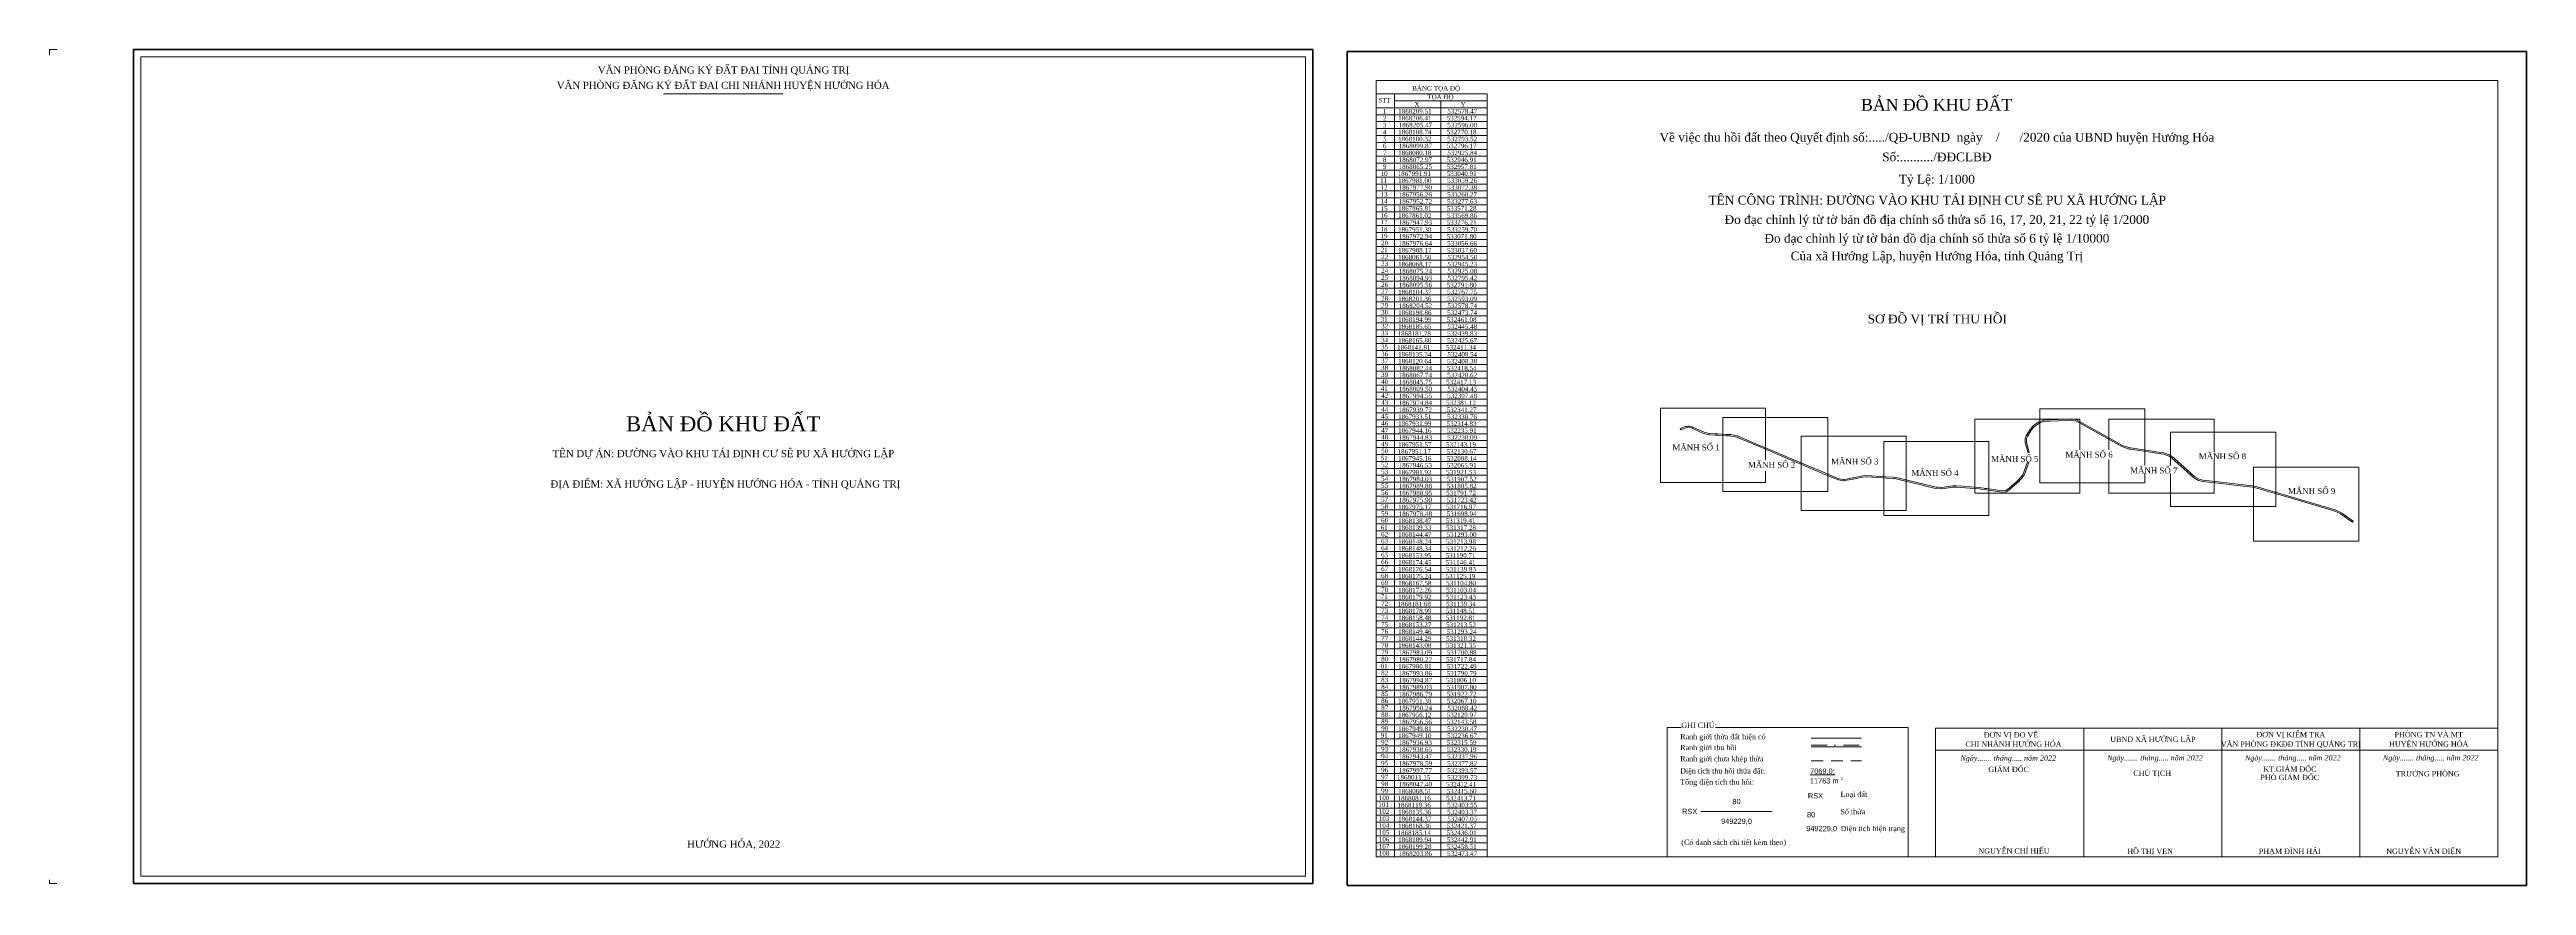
# Model space of a CAD drawing. Header units: metres. Extents: x 542180 to 550635, y 1840441 to 1846931.
# Drawn here: x 550213 to 550635, y 1842043.7 to 1842186.1 of the extents above; entities that cross this region are included whole.
import ezdxf
from ezdxf.enums import TextEntityAlignment as Align

# ---------------------------------------------------------------- set-up
doc = ezdxf.new("R2010")
doc.units = ezdxf.units.M
doc.header["$MEASUREMENT"] = 0
doc.linetypes.add('DGN Style 2', pattern=[3.355162, 2.013097, -1.342065])
doc.linetypes.add('DGN Style 4', pattern=[5.371615, 2.68413, -1.342065, 0.003355, -1.342065])
for name, color, linetype, lineweight in [('Level 1', 7, 'Continuous', 0), ('Level 19', 7, 'Continuous', 0), ('Level 30', 7, 'Continuous', 0), ('Level 35', 7, 'Continuous', 0), ('Level 63', 7, 'Continuous', 0)]:
    doc.layers.add(name, color=color, linetype=linetype, lineweight=lineweight)
doc.styles.add('Style-Arial', font='arial.ttf')
doc.styles.add('Style-Times New Roman', font='times.ttf')
doc.styles.add('Style-Times New Roman IF', font='timesi.ttf')

# ---------------------------------------------------------------- blocks, each defined once
blk = doc.blocks.new('N_THUA_345')
at = {"layer": 'Level 19', "color": 250, "linetype": 'Continuous', "lineweight": 0}
blk.add_line((-23.280945, 0), (34.297055, 0), dxfattribs=at)
at = {"layer": 'Level 19', "color": 250, "linetype": 'Continuous', "lineweight": 0, "style": 'Style-Arial'}
blk.add_text('RSX', height=4.272289, dxfattribs=at).set_placement((-26.280945, 0), align=Align.MIDDLE_RIGHT)
for s, p in [('80', (5.508055, 8)), ('949229,0', (5.508055, -8))]:
    blk.add_text(s, height=4.272289, dxfattribs=at).set_placement(p, align=Align.MIDDLE_CENTER)

msp = doc.modelspace()

# ---------------------------------------------------------------- linework, layer by layer
at = {"layer": 'Level 1', "color": 7, "linetype": 'Continuous', "lineweight": 13}
msp.add_line((550317.570957, 1842178.564659), (550337.949657, 1842178.564659), dxfattribs=at)
at = {"layer": 'Level 1', "color": 7, "linetype": 'Continuous', "lineweight": 0, "flags": 128}
for points in [[(550212.980646, 1842185.16886), (550212.980646, 1842186.124609), (550214.255761, 1842186.124609)], [(550427.005807, 1842184.899459), (550228.514807, 1842184.899459), (550228.514807, 1842045.235209), (550427.005807, 1842045.235209), (550427.005807, 1842184.899459)], [(550214.22259, 1842044.010109), (550212.980646, 1842044.010109), (550212.980646, 1842044.619656)]]:
    msp.add_lwpolyline(points, dxfattribs=at)
at = {"layer": 'Level 1', "color": 7, "linetype": 'Continuous', "lineweight": 53, "flags": 128}
msp.add_lwpolyline([(550428.220557, 1842186.124609), (550227.300057, 1842186.124609), (550227.300057, 1842044.010109), (550428.220557, 1842044.010109), (550428.220557, 1842186.124609)], dxfattribs=at)
at = {"layer": 'Level 19', "color": 5, "linetype": 'Continuous', "lineweight": 0}
for p, q in [((550520.239153, 1842112.907922), (550520.277631, 1842112.915278)), ((550520.240582, 1842113.138361), (550520.279064, 1842113.145713))]:
    msp.add_line(p, q, dxfattribs=at)
at = {"layer": 'Level 19', "color": 250, "linetype": 'Continuous', "lineweight": 0}
for p, q in [((550488.584351, 1842070.577668), (550491.010241, 1842070.577668)), ((550488.584351, 1842048.644982), (550488.584351, 1842070.577668)), ((550496.910735, 1842070.577668), (550529.644236, 1842070.577668)), ((550529.644236, 1842048.644982), (550529.644236, 1842070.577668)), ((550630.121303, 1842066.734776), (550630.121303, 1842070.438776)), ((550534.352603, 1842048.556476), (550559.629903, 1842048.556476)), ((550559.629903, 1842048.556476), (550583.127003, 1842048.556476)), ((550583.127003, 1842048.556476), (550606.624203, 1842048.556476)), ((550606.624203, 1842048.556476), (550630.121303, 1842048.556476))]:
    msp.add_line(p, q, dxfattribs=at)
at = {"layer": 'Level 19', "color": 250}
for p, q in [((550559.629903, 1842070.438776), (550583.127003, 1842070.438776)), ((550559.629903, 1842066.734776), (550559.629903, 1842070.438776)), ((550583.127003, 1842070.438776), (550606.624203, 1842070.438776)), ((550583.127003, 1842066.734776), (550583.127003, 1842070.438776)), ((550606.624203, 1842070.438776), (550630.121303, 1842070.438776)), ((550606.624203, 1842066.734776), (550606.624203, 1842070.438776)), ((550513.168903, 1842068.738725), (550521.706303, 1842068.738725)), ((550513.168903, 1842067.277182), (550521.706303, 1842067.277182)), ((550534.352603, 1842066.734776), (550559.629903, 1842066.734776)), ((550534.352603, 1842048.556476), (550534.352603, 1842066.734776)), ((550559.629903, 1842066.734776), (550583.127003, 1842066.734776)), ((550559.629903, 1842048.556476), (550559.629903, 1842066.734776)), ((550583.127003, 1842066.734776), (550606.624203, 1842066.734776)), ((550583.127003, 1842048.556476), (550583.127003, 1842066.734776)), ((550606.624203, 1842066.734776), (550630.121303, 1842066.734776)), ((550606.624203, 1842048.556476), (550606.624203, 1842066.734776)), ((550630.121303, 1842048.556476), (550630.121303, 1842066.734776))]:
    msp.add_line(p, q, dxfattribs=at)
at = {"layer": 'Level 19', "color": 250, "linetype": 'DGN Style 4'}
msp.add_line((550513.168903, 1842067.570065), (550521.706303, 1842067.570065), dxfattribs=at)
at = {"layer": 'Level 19', "color": 250, "linetype": 'DGN Style 2', "lineweight": 0}
msp.add_line((550513.168903, 1842064.907876), (550521.706303, 1842064.907876), dxfattribs=at)
at = {"layer": 'Level 19', "color": 250, "linetype": 'Continuous', "lineweight": 40, "flags": 128}
msp.add_lwpolyline([(550635.021803, 1842185.770476), (550434.101303, 1842185.770476), (550434.101303, 1842043.655976), (550635.021803, 1842043.655976), (550635.021803, 1842185.770476)], dxfattribs=at)
at = {"layer": 'Level 19', "color": 250, "linetype": 'Continuous', "lineweight": 0, "flags": 128}
msp.add_lwpolyline([(550630.121303, 1842070.438776), (550630.121303, 1842180.869976), (550439.001803, 1842180.869976), (550439.001803, 1842048.556476), (550534.352603, 1842048.556476)], dxfattribs=at)
at = {"layer": 'Level 19', "color": 5, "linetype": 'Continuous', "lineweight": 0, "flags": 128}
for points in [[(550520.239153, 1842112.907922), (550518.881302, 1842112.648423), (550518.742489, 1842112.63277), (550518.589321, 1842112.615493), (550517.774151, 1842112.765166), (550516.914096, 1842113.127723), (550515.096767, 1842113.893813), (550514.199501, 1842114.272058), (550513.902731, 1842114.397157), (550511.00613, 1842115.618217), (550507.073048, 1842117.276202), (550505.50825, 1842117.935839), (550500.614176, 1842119.998927), (550500.517824, 1842120.037874), (550499.518821, 1842120.249202), (550499.419928, 1842120.270123), (550498.633709, 1842120.307615), (550497.523243, 1842120.360565), (550497.242724, 1842120.373944), (550496.751524, 1842120.397365), (550495.847268, 1842120.440486), (550495.769422, 1842120.445279), (550494.794853, 1842120.698669), (550493.334482, 1842121.37462), (550492.963923, 1842121.546141), (550492.791977, 1842121.625727), (550492.494462, 1842121.720257), (550491.83256, 1842121.66137), (550490.910371, 1842121.315055), (550490.906691, 1842121.324848), (550490.830893, 1842121.526694), (550491.15811, 1842121.649578), (550491.753082, 1842121.873009), (550491.98708, 1842121.898976), (550492.169701, 1842121.919245), (550492.472099, 1842121.952804), (550492.886937, 1842121.830887), (550493.589193, 1842121.505841), (550494.889817, 1842120.90383), (550495.77974, 1842120.679697), (550495.826094, 1842120.668023), (550495.858033, 1842120.666305), (550496.768136, 1842120.622904), (550497.226922, 1842120.601024), (550498.658667, 1842120.532751), (550499.430698, 1842120.495937), (550500.564852, 1842120.261889), (550500.701996, 1842120.207248), (550503.442481, 1842119.051997), (550504.516657, 1842118.59918), (550505.243167, 1842118.292924), (550509.13751, 1842116.651267), (550509.692001, 1842116.417522), (550513.848081, 1842114.665532), (550514.142038, 1842114.541617), (550517.861971, 1842112.973487), (550518.628983, 1842112.843808), (550518.838868, 1842112.87048), (550520.199419, 1842113.130494), (550520.240582, 1842113.138361)], [(550520.277631, 1842112.915278), (550521.969459, 1842113.238602), (550522.606692, 1842113.280529), (550522.688064, 1842113.275849), (550525.333572, 1842113.123766), (550526.007362, 1842113.085031), (550527.204915, 1842113.016188), (550527.388291, 1842112.98867), (550527.838355, 1842112.921133), (550528.742091, 1842112.69952), (550531.852674, 1842111.936739), (550532.924608, 1842111.673881), (550533.870606, 1842111.441899), (550534.366585, 1842111.320277), (550534.367946, 1842111.320191), (550535.37166, 1842111.258537), (550535.436294, 1842111.266942), (550536.142815, 1842111.36711), (550537.294751, 1842111.530429), (550537.860785, 1842111.548384), (550541.789816, 1842111.243571), (550542.052833, 1842111.213133), (550542.603978, 1842111.128139), (550545.621289, 1842110.662846), (550546.341405, 1842110.731975), (550546.81673, 1842111.012625), (550548.6187, 1842112.600432), (550548.658014, 1842112.647803), (550548.813805, 1842112.835556), (550548.95718, 1842113.008343), (550549.3582, 1842113.491626), (550549.673669, 1842114.167649), (550550.246888, 1842115.806589)]]:
    msp.add_lwpolyline(points, dxfattribs=at)
at = {"layer": 'Level 19', "color": 250, "flags": 128}
msp.add_lwpolyline([(550534.352603, 1842066.734776), (550534.352603, 1842070.438776), (550559.629903, 1842070.438776)], dxfattribs=at)
at = {"layer": 'Level 30', "color": 5, "linetype": 'Continuous', "lineweight": 0}
msp.add_line((550605.3623, 1842105.5532), (550605.4812, 1842105.7461), dxfattribs=at)
at = {"layer": 'Level 35', "color": 5, "linetype": 'Continuous', "lineweight": 0}
for p, q in [((550520.239153, 1842112.907922), (550520.277631, 1842112.915278)), ((550520.240582, 1842113.138361), (550520.279064, 1842113.145713))]:
    msp.add_line(p, q, dxfattribs=at)
at = {"layer": 'Level 35', "color": 7, "linetype": 'Continuous', "lineweight": 0, "flags": 128}
for points in [[(550505.382242, 1842114.290619), (550505.382242, 1842112.35102), (550487.467363, 1842112.35102), (550487.467363, 1842124.980689)], [(550487.467363, 1842124.980689), (550505.382242, 1842124.980689), (550505.382242, 1842116.148595)], [(550498.067484, 1842123.409879), (550515.982363, 1842123.409879), (550515.982363, 1842110.780211), (550498.067484, 1842110.780211), (550498.067484, 1842123.409879)], [(550558.919853, 1842116.581283), (550558.919853, 1842110.511623), (550541.004975, 1842110.511623), (550541.004975, 1842123.141292)], [(550541.004975, 1842123.141292), (550558.919853, 1842123.141292), (550558.919853, 1842117.925341)], [(550570.021392, 1842113.890422), (550570.021392, 1842112.283117), (550552.106513, 1842112.283117), (550552.106513, 1842124.912786)], [(550552.106513, 1842124.912786), (550570.021392, 1842124.912786), (550570.021392, 1842115.204734)], [(550563.879141, 1842123.151073), (550581.79402, 1842123.151073), (550581.79402, 1842117.526059)], [(550563.879141, 1842117.88873), (550563.879141, 1842123.151073)], [(550511.426276, 1842120.206976), (550529.341154, 1842120.206976), (550529.341154, 1842107.577307), (550511.426276, 1842107.577307), (550511.426276, 1842120.206976)], [(550525.503499, 1842119.348864), (550543.418378, 1842119.348864), (550543.418378, 1842106.719196), (550525.503499, 1842106.719196), (550525.503499, 1842119.348864)], [(550574.374557, 1842120.885074), (550592.289435, 1842120.885074), (550592.289435, 1842108.255405), (550574.374557, 1842108.255405), (550574.374557, 1842113.890422)], [(550574.374557, 1842115.241344), (550574.374557, 1842120.885074)], [(550581.79402, 1842116.314999), (550581.79402, 1842110.521405), (550563.879141, 1842110.521405), (550563.879141, 1842116.277875)], [(550588.53792, 1842114.958613), (550606.452799, 1842114.958613), (550606.452799, 1842102.328945), (550588.53792, 1842102.328945), (550588.53792, 1842114.958613)]]:
    msp.add_lwpolyline(points, dxfattribs=at)
at = {"layer": 'Level 35', "color": 5, "linetype": 'Continuous', "lineweight": 0, "flags": 128}
for points in [[(550520.239153, 1842112.907922), (550518.881302, 1842112.648423), (550518.742489, 1842112.63277), (550518.589321, 1842112.615493), (550517.774151, 1842112.765166), (550516.914096, 1842113.127723), (550515.096767, 1842113.893813), (550514.199501, 1842114.272058), (550513.902731, 1842114.397157), (550511.00613, 1842115.618217), (550507.073048, 1842117.276202), (550505.50825, 1842117.935839), (550500.614176, 1842119.998927), (550500.517824, 1842120.037874), (550499.518821, 1842120.249202), (550499.419928, 1842120.270123), (550498.633709, 1842120.307615), (550497.523243, 1842120.360565), (550497.242724, 1842120.373944), (550496.751524, 1842120.397365), (550495.847268, 1842120.440486), (550495.769422, 1842120.445279), (550494.794853, 1842120.698669), (550493.334482, 1842121.37462), (550492.963923, 1842121.546141), (550492.791977, 1842121.625727), (550492.494462, 1842121.720257), (550491.83256, 1842121.66137), (550490.910371, 1842121.315055), (550490.906691, 1842121.324848), (550490.830893, 1842121.526694), (550491.15811, 1842121.649578), (550491.753082, 1842121.873009), (550491.98708, 1842121.898976), (550492.169701, 1842121.919245), (550492.472099, 1842121.952804), (550492.886937, 1842121.830887), (550493.589193, 1842121.505841), (550494.889817, 1842120.90383), (550495.77974, 1842120.679697), (550495.826094, 1842120.668023), (550495.858033, 1842120.666305), (550496.768136, 1842120.622904), (550497.226922, 1842120.601024), (550498.658667, 1842120.532751), (550499.430698, 1842120.495937), (550500.564852, 1842120.261889), (550500.701996, 1842120.207248), (550503.442481, 1842119.051997), (550504.516657, 1842118.59918), (550505.243167, 1842118.292924), (550509.13751, 1842116.651267), (550509.692001, 1842116.417522), (550513.848081, 1842114.665532), (550514.142038, 1842114.541617), (550517.861971, 1842112.973487), (550518.628983, 1842112.843808), (550518.838868, 1842112.87048), (550520.199419, 1842113.130494), (550520.240582, 1842113.138361)], [(550605.481223, 1842105.746066), (550604.528893, 1842106.424897), (550604.061896, 1842106.757774), (550603.53764, 1842107.131471), (550603.477075, 1842107.173742), (550603.228296, 1842107.291964), (550602.431112, 1842107.670784), (550599.151758, 1842108.641374), (550593.580996, 1842110.290149), (550589.330531, 1842111.548158), (550589.153824, 1842111.600457), (550588.368812, 1842111.760579), (550586.314306, 1842111.9972), (550582.538674, 1842112.432045), (550579.873349, 1842112.739019), (550579.280484, 1842112.879143), (550578.450519, 1842113.372486), (550577.254074, 1842114.428373), (550575.024652, 1842116.395887), (550574.693212, 1842116.688388), (550574.200312, 1842117.037316), (550573.247622, 1842117.363466), (550571.871622, 1842117.572429), (550571.27519, 1842117.663007), (550567.528463, 1842118.231994), (550567.384735, 1842118.253823), (550567.265256, 1842118.274088), (550566.209613, 1842118.654784), (550558.33417, 1842123.028305), (550558.251473, 1842123.070865), (550557.541738, 1842123.210984), (550555.235212, 1842123.086785), (550553.882691, 1842123.013958), (550552.794141, 1842122.955347), (550552.651589, 1842122.911751), (550552.117901, 1842122.748532), (550551.412669, 1842122.325994), (550551.100595, 1842122.109232), (550550.438647, 1842121.350403), (550549.791082, 1842120.265647), (550549.624616, 1842119.858202), (550549.632701, 1842119.134816), (550550.091961, 1842117.407609)], [(550550.310442, 1842117.4657), (550549.851181, 1842119.192912), (550549.858239, 1842119.857388), (550549.985197, 1842120.149767), (550550.632762, 1842121.234523), (550551.273002, 1842121.957235), (550551.528861, 1842122.132065), (550552.234093, 1842122.554607), (550552.636116, 1842122.677554), (550552.806299, 1842122.7296), (550553.950286, 1842122.7912), (550555.345358, 1842122.86632), (550557.553896, 1842122.985238), (550558.202863, 1842122.842356), (550558.224412, 1842122.830664), (550566.099855, 1842118.457143), (550567.187275, 1842118.058881), (550567.350793, 1842118.030315), (550567.512859, 1842118.0057), (550571.295003, 1842117.431333), (550571.665702, 1842117.375036), (550573.21368, 1842117.139957), (550574.124727, 1842116.82026), (550574.543621, 1842116.518883), (550574.573001, 1842116.492958), (550577.227809, 1842114.150034), (550578.300932, 1842113.202982), (550579.162569, 1842112.681854), (550579.847481, 1842112.51443), (550582.484588, 1842112.210707), (550586.241773, 1842111.777987), (550588.342949, 1842111.535991), (550589.089665, 1842111.383681), (550589.277264, 1842111.328158), (550593.608034, 1842110.04638), (550599.172787, 1842108.399387), (550602.366953, 1842107.454008), (550602.887507, 1842107.20347), (550603.378123, 1842106.967338), (550603.406419, 1842106.947381), (550604.173883, 1842106.400323), (550604.19356, 1842106.386297), (550605.362271, 1842105.55323)], [(550520.277631, 1842112.915278), (550521.969459, 1842113.238602), (550522.606692, 1842113.280529), (550522.688064, 1842113.275849), (550525.333572, 1842113.123766), (550526.007362, 1842113.085031), (550527.204915, 1842113.016188), (550527.388291, 1842112.98867), (550527.838355, 1842112.921133), (550528.742091, 1842112.69952), (550531.852674, 1842111.936739), (550532.924608, 1842111.673881), (550533.870606, 1842111.441899), (550534.366585, 1842111.320277), (550534.367946, 1842111.320191), (550535.37166, 1842111.258537), (550535.436294, 1842111.266942), (550536.142815, 1842111.36711), (550537.294751, 1842111.530429), (550537.860785, 1842111.548384), (550541.789816, 1842111.243571), (550542.052833, 1842111.213133), (550542.603978, 1842111.128139), (550545.621289, 1842110.662846), (550546.341405, 1842110.731975), (550546.81673, 1842111.012625), (550548.6187, 1842112.600432), (550548.658014, 1842112.647803), (550548.813805, 1842112.835556), (550548.95718, 1842113.008343), (550549.3582, 1842113.491626), (550549.673669, 1842114.167649), (550550.246888, 1842115.806589)], [(550550.02205, 1842115.848504), (550549.460271, 1842114.242284), (550549.181547, 1842113.637189), (550548.782372, 1842113.151243), (550548.469244, 1842112.77005), (550548.350231, 1842112.665179), (550548.052471, 1842112.402809), (550546.667269, 1842111.182242), (550546.315673, 1842110.964178), (550545.655742, 1842110.886278), (550543.079923, 1842111.283491), (550542.752734, 1842111.333945), (550542.633883, 1842111.352271), (550542.087286, 1842111.436564), (550541.807301, 1842111.468965), (550540.281256, 1842111.587354), (550538.996946, 1842111.686989), (550537.878274, 1842111.773778), (550537.263015, 1842111.754263), (550535.404558, 1842111.490776), (550535.384551, 1842111.488018), (550534.746617, 1842111.522309), (550534.420426, 1842111.539843), (550527.892196, 1842113.140699), (550527.217891, 1842113.241889), (550525.854202, 1842113.320282), (550524.969746, 1842113.37113), (550523.446672, 1842113.458687), (550522.619664, 1842113.50623), (550521.927025, 1842113.460654), (550520.279064, 1842113.145713)]]:
    msp.add_lwpolyline(points, dxfattribs=at)
at = {"layer": 'Level 63', "color": 7, "linetype": 'Continuous', "lineweight": 0}
for p, q in [((550439.001803, 1842178.596144), (550457.912079, 1842178.596144)), ((550439.001803, 1842178.596144), (550439.001803, 1842048.556476)), ((550439.001803, 1842176.200842), (550457.912079, 1842176.200842)), ((550442.153515, 1842178.596144), (550442.153515, 1842048.556476)), ((550442.153515, 1842177.382734), (550457.912079, 1842177.382734)), ((550450.032797, 1842177.382734), (550450.032797, 1842048.556476)), ((550457.912079, 1842178.596144), (550457.912079, 1842048.556476)), ((550439.001803, 1842175.01895), (550457.912079, 1842175.01895)), ((550439.001803, 1842173.837058), (550457.912079, 1842173.837058)), ((550439.001803, 1842172.655165), (550457.912079, 1842172.655165)), ((550439.001803, 1842171.473273), (550457.912079, 1842171.473273)), ((550439.001803, 1842170.291381), (550457.912079, 1842170.291381)), ((550439.001803, 1842169.109488), (550457.912079, 1842169.109488)), ((550439.001803, 1842167.927596), (550457.912079, 1842167.927596)), ((550439.001803, 1842166.745704), (550457.912079, 1842166.745704)), ((550439.001803, 1842165.563812), (550457.912079, 1842165.563812)), ((550439.001803, 1842164.381919), (550457.912079, 1842164.381919)), ((550439.001803, 1842163.200027), (550457.912079, 1842163.200027)), ((550439.001803, 1842162.018135), (550457.912079, 1842162.018135)), ((550439.001803, 1842160.836242), (550457.912079, 1842160.836242)), ((550439.001803, 1842159.65435), (550457.912079, 1842159.65435)), ((550439.001803, 1842158.472458), (550457.912079, 1842158.472458)), ((550439.001803, 1842157.290566), (550457.912079, 1842157.290566)), ((550439.001803, 1842156.108673), (550457.912079, 1842156.108673)), ((550439.001803, 1842154.926781), (550457.912079, 1842154.926781)), ((550439.001803, 1842153.744889), (550457.912079, 1842153.744889)), ((550439.001803, 1842152.562996), (550457.912079, 1842152.562996)), ((550439.001803, 1842151.381104), (550457.912079, 1842151.381104)), ((550439.001803, 1842150.199212), (550457.912079, 1842150.199212)), ((550439.001803, 1842149.01732), (550457.912079, 1842149.01732)), ((550439.001803, 1842147.835427), (550457.912079, 1842147.835427)), ((550439.001803, 1842146.653535), (550457.912079, 1842146.653535)), ((550439.001803, 1842145.471643), (550457.912079, 1842145.471643)), ((550439.001803, 1842144.289751), (550457.912079, 1842144.289751)), ((550439.001803, 1842143.107858), (550457.912079, 1842143.107858)), ((550439.001803, 1842141.925966), (550457.912079, 1842141.925966)), ((550439.001803, 1842140.744074), (550457.912079, 1842140.744074)), ((550439.001803, 1842139.562181), (550457.912079, 1842139.562181)), ((550439.001803, 1842138.380289), (550457.912079, 1842138.380289)), ((550439.001803, 1842137.198397), (550457.912079, 1842137.198397)), ((550439.001803, 1842136.016505), (550457.912079, 1842136.016505)), ((550439.001803, 1842134.834612), (550457.912079, 1842134.834612)), ((550439.001803, 1842133.65272), (550457.912079, 1842133.65272)), ((550439.001803, 1842132.470828), (550457.912079, 1842132.470828)), ((550439.001803, 1842131.288935), (550457.912079, 1842131.288935)), ((550439.001803, 1842130.107043), (550457.912079, 1842130.107043)), ((550439.001803, 1842128.925151), (550457.912079, 1842128.925151)), ((550439.001803, 1842127.743259), (550457.912079, 1842127.743259)), ((550439.001803, 1842126.561366), (550457.912079, 1842126.561366)), ((550439.001803, 1842125.379474), (550457.912079, 1842125.379474)), ((550439.001803, 1842124.197582), (550457.912079, 1842124.197582)), ((550439.001803, 1842123.015689), (550457.912079, 1842123.015689)), ((550439.001803, 1842121.833797), (550457.912079, 1842121.833797)), ((550439.001803, 1842120.651905), (550457.912079, 1842120.651905)), ((550439.001803, 1842119.470013), (550457.912079, 1842119.470013)), ((550439.001803, 1842118.28812), (550457.912079, 1842118.28812)), ((550439.001803, 1842117.106228), (550457.912079, 1842117.106228)), ((550439.001803, 1842115.924336), (550457.912079, 1842115.924336)), ((550439.001803, 1842114.742444), (550457.912079, 1842114.742444)), ((550439.001803, 1842113.560551), (550457.912079, 1842113.560551)), ((550439.001803, 1842112.378659), (550457.912079, 1842112.378659)), ((550439.001803, 1842111.196767), (550457.912079, 1842111.196767)), ((550439.001803, 1842110.014874), (550457.912079, 1842110.014874)), ((550439.001803, 1842108.832982), (550457.912079, 1842108.832982)), ((550439.001803, 1842107.65109), (550457.912079, 1842107.65109)), ((550439.001803, 1842106.469198), (550457.912079, 1842106.469198)), ((550439.001803, 1842105.287305), (550457.912079, 1842105.287305)), ((550439.001803, 1842104.105413), (550457.912079, 1842104.105413)), ((550439.001803, 1842102.923521), (550457.912079, 1842102.923521)), ((550439.001803, 1842101.741628), (550457.912079, 1842101.741628)), ((550439.001803, 1842100.559736), (550457.912079, 1842100.559736)), ((550439.001803, 1842099.377844), (550457.912079, 1842099.377844)), ((550439.001803, 1842098.195952), (550457.912079, 1842098.195952)), ((550439.001803, 1842097.014059), (550457.912079, 1842097.014059)), ((550439.001803, 1842095.832167), (550457.912079, 1842095.832167)), ((550439.001803, 1842094.650275), (550457.912079, 1842094.650275)), ((550439.001803, 1842093.468382), (550457.912079, 1842093.468382)), ((550439.001803, 1842092.28649), (550457.912079, 1842092.28649)), ((550439.001803, 1842091.104598), (550457.912079, 1842091.104598)), ((550439.001803, 1842089.922706), (550457.912079, 1842089.922706)), ((550439.001803, 1842088.740813), (550457.912079, 1842088.740813)), ((550439.001803, 1842087.558921), (550457.912079, 1842087.558921)), ((550439.001803, 1842086.377029), (550457.912079, 1842086.377029)), ((550439.001803, 1842085.195137), (550457.912079, 1842085.195137)), ((550439.001803, 1842084.013244), (550457.912079, 1842084.013244)), ((550439.001803, 1842082.831352), (550457.912079, 1842082.831352)), ((550439.001803, 1842081.64946), (550457.912079, 1842081.64946)), ((550439.001803, 1842080.467567), (550457.912079, 1842080.467567)), ((550439.001803, 1842079.285675), (550457.912079, 1842079.285675)), ((550439.001803, 1842078.103783), (550457.912079, 1842078.103783)), ((550439.001803, 1842076.921891), (550457.912079, 1842076.921891)), ((550439.001803, 1842075.739998), (550457.912079, 1842075.739998)), ((550439.001803, 1842074.558106), (550457.912079, 1842074.558106)), ((550439.001803, 1842073.376214), (550457.912079, 1842073.376214)), ((550439.001803, 1842072.194321), (550457.912079, 1842072.194321)), ((550439.001803, 1842071.012429), (550457.912079, 1842071.012429)), ((550439.001803, 1842069.830537), (550457.912079, 1842069.830537)), ((550439.001803, 1842068.648645), (550457.912079, 1842068.648645)), ((550439.001803, 1842067.466752), (550457.912079, 1842067.466752)), ((550439.001803, 1842066.28486), (550457.912079, 1842066.28486)), ((550439.001803, 1842065.102968), (550457.912079, 1842065.102968)), ((550439.001803, 1842063.921075), (550457.912079, 1842063.921075)), ((550439.001803, 1842062.739183), (550457.912079, 1842062.739183)), ((550439.001803, 1842061.557291), (550457.912079, 1842061.557291)), ((550439.001803, 1842060.375399), (550457.912079, 1842060.375399)), ((550439.001803, 1842059.193506), (550457.912079, 1842059.193506)), ((550439.001803, 1842058.011614), (550457.912079, 1842058.011614)), ((550439.001803, 1842056.829722), (550457.912079, 1842056.829722)), ((550439.001803, 1842055.64783), (550457.912079, 1842055.64783)), ((550439.001803, 1842054.465937), (550457.912079, 1842054.465937)), ((550439.001803, 1842053.284045), (550457.912079, 1842053.284045)), ((550439.001803, 1842052.102153), (550457.912079, 1842052.102153)), ((550439.001803, 1842050.92026), (550457.912079, 1842050.92026)), ((550439.001803, 1842049.738368), (550457.912079, 1842049.738368)), ((550439.001803, 1842048.556476), (550457.912079, 1842048.556476))]:
    msp.add_line(p, q, dxfattribs=at)

# ---------------------------------------------------------------- block references
at = {"layer": 'Level 19', "color": 250, "linetype": 'Continuous', "lineweight": 0, "xscale": 0.21066, "yscale": 0.21066, "zscale": 0.21066}
msp.add_blockref('N_THUA_345', (550499.263625, 1842056.28022), dxfattribs=at)

# ---------------------------------------------------------------- texts
at = {"layer": 'Level 1', "color": 7, "linetype": 'Continuous', "lineweight": 0, "style": 'Style-Times New Roman'}
for s, height, p in [('VĂN PHÒNG ĐĂNG KÝ ĐẤT ĐAI CHI NHÁNH HUYỆN HƯỚNG HÓA', 1.212874, (550327.759309, 1842180.021764)), ('VĂN PHÒNG ĐĂNG KÝ ĐẤT ĐAI TỈNH QUẢNG TRỊ', 1.212874, (550327.830172, 1842182.643531)), ('BẢN ĐỒ KHU ĐẤT', 2.572763, (550327.760171, 1842122.341653)), ('TÊN DỰ ÁN: ĐƯỜNG VÀO KHU TÁI ĐỊNH CƯ SÊ PU XÃ HƯỚNG LẬP', 1.22512, (550327.807331, 1842117.26181)), ('ĐỊA ĐIỂM: XÃ HƯỚNG LẬP - HUYỆN HƯỚNG HÓA - TỈNH QUẢNG TRỊ', 1.22512, (550328.133618, 1842112.086369)), ('HƯỚNG HÓA, 2022', 1.22512, (550329.560743, 1842050.700906))]:
    msp.add_text(s, height=height, dxfattribs=at).set_placement(p, align=Align.MIDDLE_CENTER)
at = {"layer": 'Level 19', "color": 250, "linetype": 'Continuous', "lineweight": 0, "style": 'Style-Times New Roman'}
for s, height, p in [('BẢN ĐỒ KHU ĐẤT', 2, (550534.517791, 1842175.711067)), ('Về việc thu hồi đất theo Quyết định số:...../QĐ-UBND  ngày    /      /2020 của UBND huyện Hướng Hóa', 1.5, (550534.56155, 1842170.425962)), ('Số:........../ĐĐCLBĐ', 1.5, (550534.56155, 1842167.067435)), ('Tỷ Lệ: 1/1000', 1.5, (550534.56155, 1842163.273985)), ('TÊN CÔNG TRÌNH: ĐƯỜNG VÀO KHU TÁI ĐỊNH CƯ SÊ PU XÃ HƯỚNG LẬP', 1.5, (550534.628399, 1842159.701515)), ('Đo đạc chỉnh lý từ tờ bản đồ địa chính số thửa số 16, 17, 20, 21, 22 tỷ lệ 1/2000', 1.5, (550534.56155, 1842156.393999)), ('Đo đạc chỉnh lý từ tờ bản đồ địa chính số thửa số 6 tỷ lệ 1/10000', 1.5, (550534.56155, 1842153.198602)), ('Của xã Hướng Lập, huyện Hướng Hóa, tỉnh Quảng Trị', 1.5, (550534.56155, 1842150.197272)), ('SƠ ĐỒ VỊ TRÍ THU HỒI', 1.5, (550534.628399, 1842139.452598)), ('MÃNH SỐ 1', 1, (550493.542968, 1842117.812449)), ('MÃNH SỐ 5', 1, (550547.847194, 1842115.848504)), ('MÃNH SỐ 6', 1, (550560.490668, 1842116.581283)), ('MÃNH SỐ 8', 1, (550583.22251, 1842116.314999)), ('MÃNH SỐ 2', 1, (550506.40225, 1842114.850442)), ('MÃNH SỐ 3', 1, (550520.576387, 1842115.411038)), ('MÃNH SỐ 4', 1, (550534.232299, 1842113.469975)), ('MÃNH SỐ 7', 1, (550571.527446, 1842113.890422)), ('MÃNH SỐ 9', 1, (550598.419089, 1842110.376186))]:
    msp.add_text(s, height=height, dxfattribs=at).set_placement(p, align=Align.CENTER)
for s, p in [('GHI CHÚ:', (550491.010241, 1842071.391032)), ('Ranh giới thửa đất hiện có', (550490.825868, 1842069.464345)), ('Ranh giới thu hồi', (550490.825868, 1842067.624395)), ('Diện tích thu hồi thửa đất:', (550490.825868, 1842063.637912)), ('Tổng diện tích thu hồi:', (550490.825868, 1842061.751638)), ('Loại đất', (550518.15316, 1842059.653304)), ('Diện tích hiện trạng', (550518.159904, 1842053.813817)), ('Số thửa', (550518.125486, 1842056.700882)), ('(Có danh sách chi tiết kèm theo)', (550491.019582, 1842051.471446))]:
    msp.add_text(s, height=0.9, dxfattribs=at).set_placement(p, align=Align.TOP_LEFT)
at = {"layer": 'Level 19', "color": 250, "linetype": 'Continuous', "lineweight": 13, "style": 'Style-Times New Roman'}
for s, p in [('CHI NHÁNH HƯỚNG HÓA', (550547.616963, 1842067.750572)), ('UBND XÃ HƯỚNG LẬP', (550571.378438, 1842068.583613)), ('VĂN PHÒNG ĐKĐĐ TỈNH QUẢNG TRỊ', (550594.875583, 1842067.753333)), ('ĐƠN VỊ KIỂM TRA', (550594.875583, 1842069.373162)), ('HUYỆN HƯỚNG HÓA', (550618.372727, 1842067.753333)), ('PHÒNG TN VÀ MT', (550618.372727, 1842069.373162))]:
    msp.add_text(s, height=0.9, dxfattribs=at).set_placement(p, align=Align.MIDDLE_CENTER)
at = {"layer": 'Level 19', "color": 250, "linetype": 'DGN Style 2', "lineweight": 0, "style": 'Style-Times New Roman'}
msp.add_text('Ranh giới chưa khép thửa', height=0.9, dxfattribs=at).set_placement((550490.825868, 1842065.713894), align=Align.TOP_LEFT)
at = {"layer": 'Level 19', "color": 250, "linetype": 'Continuous', "lineweight": 0, "style": 'Style-Arial'}
for s, height, p in [('%%u7069,0;%%U', 0.9, (550515.059121, 1842063.13361)), ('11763 m', 0.9, (550515.369353, 1842061.485129)), ('2', 0.45, (550518.376043, 1842061.836593)), ('949229,0', 0.9, (550514.924062, 1842053.354179)), ('80', 0.9, (550513.131826, 1842055.723757))]:
    msp.add_text(s, height=height, dxfattribs=at).set_placement(p, align=Align.MIDDLE_CENTER)
at = {"layer": 'Level 19', "color": 250, "linetype": 'Continuous', "lineweight": 0}
for s, style, p in [('Ngày....... tháng..... năm 2022', 'Style-Times New Roman IF', (550554.870204, 1842064.914212)), ('GIÁM ĐỐC', 'Style-Times New Roman', (550550.243541, 1842062.983861)), ('Ngày....... tháng..... năm 2022', 'Style-Times New Roman IF', (550579.861798, 1842064.962409)), ('CHỦ TỊCH', 'Style-Times New Roman', (550574.48387, 1842062.34131)), ('Ngày....... tháng..... năm 2022', 'Style-Times New Roman IF', (550603.358943, 1842064.962409)), ('PHÓ GIÁM ĐỐC', 'Style-Times New Roman', (550599.688642, 1842061.613251)), ('KT.GIÁM ĐỐC', 'Style-Times New Roman', (550599.245112, 1842063.049943)), ('Ngày....... tháng..... năm 2022', 'Style-Times New Roman IF', (550626.856088, 1842064.962409)), ('TRƯỞNG PHÒNG', 'Style-Times New Roman', (550623.622128, 1842062.245466)), ('NGUYỄN CHÍ HIẾU', 'Style-Times New Roman', (550553.768567, 1842049.083389)), ('HỒ THỊ VEN', 'Style-Times New Roman', (550574.793334, 1842049.040976)), ('PHẠM ĐÌNH HẢI', 'Style-Times New Roman', (550599.952819, 1842049.040976)), ('NGUYỄN VĂN DIỆN', 'Style-Times New Roman', (550623.875214, 1842049.040976))]:
    msp.add_text(s, height=0.9, dxfattribs=dict(at, style=style)).set_placement(p, align=Align.RIGHT)
at = {"layer": 'Level 19', "color": 250, "linetype": 'Continuous', "lineweight": 0, "style": 'Style-Arial'}
msp.add_text('RSX', height=0.9, dxfattribs=at).set_placement((550515.168695, 1842058.943218), align=Align.MIDDLE_RIGHT)
at = {"layer": 'Level 19', "color": 250, "linetype": 'Continuous', "lineweight": 13, "insert": (550547.192802, 1842069.220401), "char_height": 0.9, "width": 23.551832, "attachment_point": 5, "line_spacing_factor": 0.604495, "style": 'Style-Times New Roman'}
msp.add_mtext('ĐƠN VỊ ĐO VẼ', dxfattribs=at)
at = {"layer": 'Level 63', "color": 7, "linetype": 'Continuous', "lineweight": 0, "style": 'Style-Times New Roman'}
for s, p in [('1', (550440.437452, 1842175.610021)), ('1868209.51', (550445.620169, 1842175.610021)), ('X', (550445.967265, 1842176.791914)), ('TỌA ĐỘ', (550449.974776, 1842178.058242)), ('532578.47', (550453.686037, 1842175.610021)), ('Y', (550453.846785, 1842176.791914)), ('4', (550440.480772, 1842172.064345)), ('2', (550440.481724, 1842174.428129)), ('3', (550440.480374, 1842173.246237)), ('1868108.74', (550445.607737, 1842172.064345)), ('1868206.41', (550445.613559, 1842174.428129)), ('1868205.47', (550445.704888, 1842173.246237)), ('532770.18', (550453.589036, 1842172.064345)), ('532594.17', (550453.589159, 1842174.428129)), ('532596.00', (550453.679535, 1842173.246237)), ('8', (550440.480136, 1842167.336775)), ('6', (550440.480374, 1842169.70056)), ('5', (550440.479185, 1842170.882452)), ('7', (550440.480374, 1842168.518668)), ('1868100.32', (550445.598884, 1842170.882452)), ('1868080.18', (550445.607213, 1842168.518668)), ('1868099.87', (550445.704888, 1842169.70056)), ('1868072.97', (550445.704888, 1842167.336775)), ('532796.17', (550453.582416, 1842169.70056)), ('532946.91', (550453.593932, 1842167.336775)), ('532793.52', (550453.677399, 1842170.882452)), ('532925.84', (550453.686325, 1842168.518668)), ('11', (550440.31224, 1842163.791099)), ('10', (550440.372593, 1842164.972991)), ('9', (550440.480136, 1842166.154883)), ('1867991.91', (550445.525203, 1842164.972991)), ('1867981.00', (550445.607666, 1842163.791099)), ('1868065.25', (550445.697541, 1842166.154883)), ('533040.91', (550453.591729, 1842164.972991)), ('532957.81', (550453.600475, 1842166.154883)), ('533059.26', (550453.677023, 1842163.791099)), ('15', (550440.370792, 1842159.063529)), ('13', (550440.371993, 1842161.427314)), ('14', (550440.372713, 1842160.245422)), ('12', (550440.373359, 1842162.609206)), ('1867865.81', (550445.613559, 1842159.063529)), ('1867956.26', (550445.698098, 1842161.427314)), ('1867977.90', (550445.705163, 1842162.609206)), ('1867952.72', (550445.705352, 1842160.245422)), ('533571.28', (550453.58002, 1842159.063529)), ('533072.38', (550453.667905, 1842162.609206)), ('533260.27', (550453.670281, 1842161.427314)), ('533277.63', (550453.670281, 1842160.245422)), ('1867951.30', (550445.598595, 1842155.458751)), ('1867861.02', (550445.601167, 1842157.822536)), ('1867947.93', (550445.704888, 1842156.640644)), ('533276.21', (550453.585186, 1842156.640644)), ('533569.86', (550453.670281, 1842157.822536)), ('533259.70', (550453.677266, 1842155.458751)), ('21', (550440.398688, 1842151.972176)), ('20', (550440.471696, 1842153.154068)), ('22', (550440.472005, 1842150.790284)), ('1868061.50', (550445.60088, 1842150.731182)), ('1867988.17', (550445.60734, 1842151.913074)), ('1867976.64', (550445.691654, 1842153.094967)), ('1867972.94', (550445.705224, 1842154.276859)), ('533071.80', (550453.580444, 1842154.276859)), ('533037.60', (550453.661519, 1842151.913074)), ('533056.66', (550453.663538, 1842153.094967)), ('532954.50', (550453.686274, 1842150.731182)), ('25', (550440.470657, 1842147.244607)), ('23', (550440.47135, 1842149.608391)), ('26', (550440.47135, 1842146.062714)), ('24', (550440.471765, 1842148.426499)), ('1868068.17', (550445.600551, 1842149.54929)), ('1868094.93', (550445.704888, 1842147.185505)), ('1868095.56', (550445.704888, 1842146.003613)), ('1868075.24', (550445.705224, 1842148.367398)), ('532791.80', (550453.589453, 1842146.003613)), ('532925.08', (550453.685936, 1842148.367398)), ('532945.23', (550453.686037, 1842149.54929)), ('532795.42', (550453.686398, 1842147.185505)), ('28', (550440.471212, 1842143.69893)), ('29', (550440.471212, 1842142.517038)), ('27', (550440.47135, 1842144.880822)), ('1868104.37', (550445.598264, 1842144.821721)), ('1868201.36', (550445.598264, 1842143.639828)), ('1868204.52', (550445.705352, 1842142.457936)), ('532593.09', (550453.67692, 1842143.639828)), ('532767.75', (550453.678805, 1842144.821721)), ('532578.74', (550453.686325, 1842142.457936)), ('31', (550440.390645, 1842140.153253)), ('33', (550440.462106, 1842137.789468)), ('30', (550440.462476, 1842141.335145)), ('32', (550440.462827, 1842138.971361)), ('1868181.78', (550445.509644, 1842137.730367)), ('1868185.65', (550445.599892, 1842138.912259)), ('1868194.99', (550445.607213, 1842140.094152)), ('1868198.86', (550445.60734, 1842141.276044)), ('532461.08', (550453.582291, 1842140.094152)), ('532439.83', (550453.677023, 1842137.730367)), ('532473.74', (550453.677317, 1842141.276044)), ('532445.48', (550453.685936, 1842138.912259)), ('35', (550440.461366, 1842135.425684)), ('36', (550440.462106, 1842134.243792)), ('34', (550440.462549, 1842136.607576)), ('1868141.81', (550445.430236, 1842135.366582)), ('1868135.34', (550445.589597, 1842134.18469)), ('1868165.80', (550445.60088, 1842136.548475)), ('532411.34', (550453.483697, 1842135.366582)), ('532425.67', (550453.679294, 1842136.548475)), ('532408.54', (550453.686325, 1842134.18469)), ('40', (550440.471696, 1842129.516222)), ('38', (550440.461958, 1842131.880007)), ('39', (550440.461958, 1842130.698115)), ('37', (550440.462106, 1842133.061899)), ('1868120.64', (550445.600952, 1842133.002798)), ('1868067.74', (550445.698439, 1842130.639013)), ('1868045.75', (550445.704338, 1842129.457121)), ('1868082.44', (550445.705224, 1842131.820906)), ('532417.13', (550453.492281, 1842129.457121)), ('532418.54', (550453.589514, 1842131.820906)), ('532408.38', (550453.67692, 1842133.002798)), ('532420.62', (550453.679666, 1842130.639013)), ('41', (550440.398688, 1842128.33433)), ('43', (550440.47135, 1842125.970546)), ('42', (550440.472005, 1842127.152438)), ('1867994.55', (550445.704338, 1842127.093337)), ('1868009.50', (550445.705163, 1842128.275229)), ('1867974.84', (550445.705224, 1842125.911444)), ('532381.12', (550453.483959, 1842125.911444)), ('532397.48', (550453.67692, 1842127.093337)), ('532404.45', (550453.685555, 1842128.275229)), ('45', (550440.470657, 1842123.606761)), ('46', (550440.47135, 1842122.424869)), ('47', (550440.47135, 1842121.242976)), ('44', (550440.471765, 1842124.788653)), ('1867931.99', (550445.598135, 1842122.365767)), ('1867933.51', (550445.602497, 1842123.54766)), ('1867944.16', (550445.60734, 1842121.183875)), ('1867939.72', (550445.69629, 1842124.729552)), ('532341.27', (550453.580145, 1842124.729552)), ('532314.83', (550453.580145, 1842122.365767)), ('532235.91', (550453.591729, 1842121.183875)), ('532330.76', (550453.66801, 1842123.54766)), ('51', (550440.398688, 1842116.515407)), ('48', (550440.471212, 1842120.061084)), ('49', (550440.471212, 1842118.879192)), ('50', (550440.471696, 1842117.6973)), ('1867951.17', (550445.509792, 1842117.638198)), ('1867951.57', (550445.60734, 1842118.820091)), ('1867945.16', (550445.60734, 1842116.456306)), ('1867944.83', (550445.704888, 1842120.001983)), ('532143.19', (550453.483119, 1842118.820091)), ('532130.67', (550453.573403, 1842117.638198)), ('532088.14', (550453.589514, 1842116.456306)), ('532230.09', (550453.67692, 1842120.001983)), ('53', (550440.47135, 1842114.151623)), ('54', (550440.471765, 1842112.969731)), ('52', (550440.472005, 1842115.333515)), ('1867981.93', (550445.60734, 1842114.092521)), ('1867946.53', (550445.698098, 1842115.274414)), ('1867984.03', (550445.704888, 1842112.910629)), ('531921.53', (550453.492281, 1842114.092521)), ('531907.52', (550453.589678, 1842112.910629)), ('532065.91', (550453.593932, 1842115.274414)), ('55', (550440.470657, 1842111.787838)), ('58', (550440.471212, 1842108.242161)), ('56', (550440.47135, 1842110.605946)), ('57', (550440.47135, 1842109.424054)), ('1867975.17', (550445.60734, 1842108.18306)), ('1867988.95', (550445.704338, 1842110.546845)), ('1867989.88', (550445.704781, 1842111.728737)), ('1867975.90', (550445.705163, 1842109.364952)), ('531716.97', (550453.485538, 1842108.18306)), ('531791.72', (550453.492958, 1842110.546845)), ('531723.42', (550453.580679, 1842109.364952)), ('531805.82', (550453.589678, 1842111.728737)), ('61', (550440.392671, 1842104.696485)), ('60', (550440.464799, 1842105.878377)), ('59', (550440.471212, 1842107.060269)), ('1868139.33', (550445.589188, 1842104.637383)), ('1868138.47', (550445.598264, 1842105.819275)), ('1867978.48', (550445.704781, 1842107.001168)), ('531319.41', (550453.40371, 1842105.819275)), ('531317.28', (550453.483119, 1842104.637383)), ('531698.94', (550453.582776, 1842107.001168)), ('65', (550440.463706, 1842099.968915)), ('63', (550440.464435, 1842102.3327)), ('64', (550440.464871, 1842101.150808)), ('62', (550440.465139, 1842103.514592)), ('1868153.95', (550445.597603, 1842099.909814)), ('1868148.34', (550445.598667, 1842101.091706)), ('1868144.47', (550445.60734, 1842103.455491)), ('1868148.24', (550445.607737, 1842102.273599)), ('531190.71', (550453.412456, 1842099.909814)), ('531213.98', (550453.483119, 1842102.273599)), ('531212.26', (550453.492281, 1842101.091706)), ('531293.00', (550453.580444, 1842103.455491)), ('68', (550440.46429, 1842096.423239)), ('66', (550440.464435, 1842098.787023)), ('67', (550440.464435, 1842097.605131)), ('1868176.54', (550445.600952, 1842097.54603)), ('1868174.45', (550445.606688, 1842098.727922)), ('1868175.24', (550445.607737, 1842096.364137)), ('531125.19', (550453.395234, 1842096.364137)), ('531146.41', (550453.405913, 1842098.727922)), ('531139.83', (550453.483267, 1842097.54603)), ('71', (550440.398688, 1842092.877562)), ('69', (550440.46429, 1842095.241346)), ('70', (550440.471696, 1842094.059454)), ('72', (550440.472005, 1842091.695669)), ('1868181.68', (550445.502854, 1842091.636568)), ('1868167.58', (550445.600422, 1842095.182245)), ('1868172.26', (550445.60734, 1842094.000353)), ('1868179.92', (550445.607947, 1842092.81846)), ('531139.34', (550453.47469, 1842091.636568)), ('531123.43', (550453.483267, 1842092.81846)), ('531103.04', (550453.483697, 1842094.000353)), ('531104.80', (550453.492631, 1842095.182245)), ('75', (550440.470657, 1842088.149993)), ('73', (550440.47135, 1842090.513777)), ('76', (550440.47135, 1842086.9681)), ('74', (550440.471765, 1842089.331885)), ('1868153.27', (550445.598264, 1842088.090891)), ('1868178.99', (550445.607213, 1842090.454676)), ('1868158.48', (550445.607213, 1842089.272784)), ('1868149.46', (550445.60734, 1842086.908999)), ('531148.51', (550453.412456, 1842090.454676)), ('531192.81', (550453.412456, 1842089.272784)), ('531213.52', (550453.483959, 1842088.090891)), ('531293.24', (550453.580507, 1842086.908999)), ('78', (550440.471212, 1842084.604316)), ('79', (550440.471212, 1842083.422424)), ('77', (550440.47135, 1842085.786208)), ('1868143.08', (550445.598135, 1842084.545214)), ('1868144.29', (550445.607213, 1842085.727107)), ('1867983.09', (550445.695703, 1842083.363322)), ('531321.35', (550453.473525, 1842084.545214)), ('531318.32', (550453.47496, 1842085.727107)), ('531700.88', (550453.589036, 1842083.363322)), ('81', (550440.398688, 1842081.058639)), ('83', (550440.47135, 1842078.694854)), ('80', (550440.471696, 1842082.240531)), ('82', (550440.472005, 1842079.876747)), ('1867980.81', (550445.620169, 1842080.999538)), ('1867993.86', (550445.695812, 1842079.817645)), ('1867994.87', (550445.704888, 1842078.635753)), ('1867980.22', (550445.705352, 1842082.18143)), ('531806.10', (550453.485892, 1842078.635753)), ('531717.84', (550453.492704, 1842082.18143)), ('531722.49', (550453.589036, 1842080.999538)), ('531790.79', (550453.589036, 1842079.817645)), ('85', (550440.470657, 1842076.33107)), ('86', (550440.47135, 1842075.149178)), ('84', (550440.471765, 1842077.512962)), ('1867951.38', (550445.598135, 1842075.090076)), ('1867986.79', (550445.69799, 1842076.271968)), ('1867989.03', (550445.704888, 1842077.453861)), ('532067.10', (550453.582714, 1842075.090076)), ('531907.80', (550453.589453, 1842077.453861)), ('531922.72', (550453.589678, 1842076.271968)), ('90', (550440.471696, 1842070.421608)), ('88', (550440.471212, 1842072.785393)), ('89', (550440.471212, 1842071.603501)), ('87', (550440.47135, 1842073.967285)), ('1867956.12', (550445.601167, 1842072.726292)), ('1867949.81', (550445.620169, 1842070.362507)), ('1867956.56', (550445.698098, 1842071.544399)), ('1867950.24', (550445.705224, 1842073.908184)), ('532143.58', (550453.58002, 1842071.544399)), ('532129.97', (550453.589159, 1842072.726292)), ('532230.47', (550453.677023, 1842070.362507)), ('532088.42', (550453.686398, 1842073.908184)), ('91', (550440.398688, 1842069.239716)), ('93', (550440.47135, 1842066.875932)), ('92', (550440.472005, 1842068.057824)), ('1867949.10', (550445.607666, 1842069.180615)), ('1867938.65', (550445.688456, 1842066.81683)), ('1867936.93', (550445.689022, 1842067.998723)), ('532330.19', (550453.571004, 1842066.81683)), ('532315.59', (550453.58002, 1842067.998723)), ('532236.67', (550453.663538, 1842069.180615)), ('95', (550440.470657, 1842064.512147)), ('96', (550440.47135, 1842063.330255)), ('97', (550440.47135, 1842062.148362)), ('94', (550440.471765, 1842065.694039)), ('1868011.15', (550445.411389, 1842062.089261)), ('1867943.47', (550445.695812, 1842065.634938)), ('1867978.59', (550445.704781, 1842064.453046)), ('1867997.77', (550445.704888, 1842063.271153)), ('532337.96', (550453.66801, 1842065.634938)), ('532393.57', (550453.66801, 1842063.271153)), ('532399.73', (550453.677023, 1842062.089261)), ('532377.82', (550453.677399, 1842064.453046)), ('101', (550440.29034, 1842057.420793)), ('100', (550440.364742, 1842058.602686)), ('98', (550440.471212, 1842060.96647)), ('99', (550440.471212, 1842059.784578)), ('1868119.36', (550445.500716, 1842057.361692)), ('1868081.16', (550445.509792, 1842058.543584)), ('1868068.51', (550445.613559, 1842059.725477)), ('1868047.40', (550445.705163, 1842060.907369)), ('532413.71', (550453.497719, 1842058.543584)), ('532412.41', (550453.506466, 1842060.907369)), ('532415.60', (550453.582714, 1842059.725477)), ('532403.55', (550453.676531, 1842057.361692)), ('103', (550440.364308, 1842055.057009)), ('104', (550440.364828, 1842053.875117)), ('102', (550440.365206, 1842056.238901)), ('1868135.36', (550445.589188, 1842056.1798)), ('1868168.36', (550445.591475, 1842053.816015)), ('1868144.37', (550445.598264, 1842054.997907)), ('532421.37', (550453.580145, 1842053.816015)), ('532403.37', (550453.66801, 1842056.1798)), ('532407.05', (550453.685555, 1842054.997907)), ('105', (550440.363758, 1842052.693224)), ('108', (550440.364136, 1842049.147547)), ('106', (550440.364308, 1842051.511332)), ('107', (550440.364308, 1842050.32944)), ('1868185.14', (550445.51025, 1842052.634123)), ('1868199.28', (550445.607213, 1842050.270338)), ('1868189.94', (550445.607737, 1842051.452231)), ('1868203.86', (550445.695812, 1842049.088446)), ('532436.01', (550453.585186, 1842052.634123)), ('532442.91', (550453.600475, 1842051.452231)), ('532458.51', (550453.600475, 1842050.270338)), ('532473.47', (550453.677023, 1842049.088446))]:
    msp.add_text(s, height=0.7828, dxfattribs=at).set_placement(p, align=Align.MIDDLE_CENTER)
at = {"layer": 'Level 63', "color": 1, "linetype": 'Continuous', "lineweight": 0, "style": 'Style-Times New Roman'}
for s, p in [('18', (550440.371753, 1842155.517853)), ('16', (550440.371993, 1842157.881637)), ('17', (550440.371993, 1842156.699745)), ('19', (550440.371753, 1842154.33596))]:
    msp.add_text(s, height=0.7828, dxfattribs=at).set_placement(p, align=Align.MIDDLE_CENTER)
at = {"layer": 'Level 63', "color": 7, "linetype": 'Continuous', "lineweight": 0, "char_height": 0.7828, "attachment_point": 5, "line_spacing_factor": 0.6, "style": 'Style-Times New Roman'}
for s, insert in [('BẢNG TỌA ĐỘ', (550449.245834, 1842179.423219)), ('STT', (550440.452496, 1842177.480892))]:
    msp.add_mtext(s, dxfattribs=dict(at, insert=insert))

doc.saveas('drawing.dxf')
